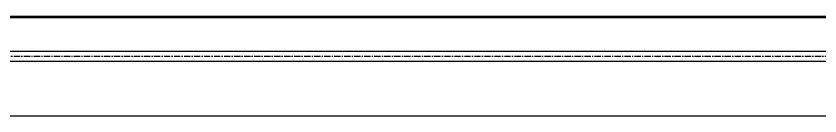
# Model space of a CAD drawing. Header units: inches. Extents: x 0 to 77285, y -118 to 40065.
# Drawn here: x 25817 to 26620, y 10540 to 10640 of the extents above; entities that cross this region are included whole.
import ezdxf

# ---------------------------------------------------------------- set-up
doc = ezdxf.new("R2010")
doc.units = ezdxf.units.IN
doc.header["$LTSCALE"] = 5
doc.header["$MEASUREMENT"] = 0
doc.linetypes.add('CENTER', pattern=[2, 1.25, -0.25, 0.25, -0.25])
doc.layers.add('11', color=1, linetype='CENTER')
doc.layers.add('B', color=123, linetype='Continuous')

# ---------------------------------------------------------------- blocks, each defined once
blk = doc.blocks.new('A$C04fb1ad6')
for p, q in [((170, -7), (11415, -7)), ((170, -40.5), (11415, -40.5)), ((170, -50.5), (11415, -50.5)), ((170, -105.5), (11415, -105.5))]:
    blk.add_line(p, q)
at = {"layer": '11'}
blk.add_line((170, -45.5), (11415, -45.5), dxfattribs=at)
at = {"layer": 'B'}
blk.add_line((170, -5.5), (11415, -5.5), dxfattribs=at)

msp = doc.modelspace()

# ---------------------------------------------------------------- block references
msp.add_blockref('A$C04fb1ad6', (25274.6497809, 10645.63160737))

doc.saveas('drawing.dxf')
